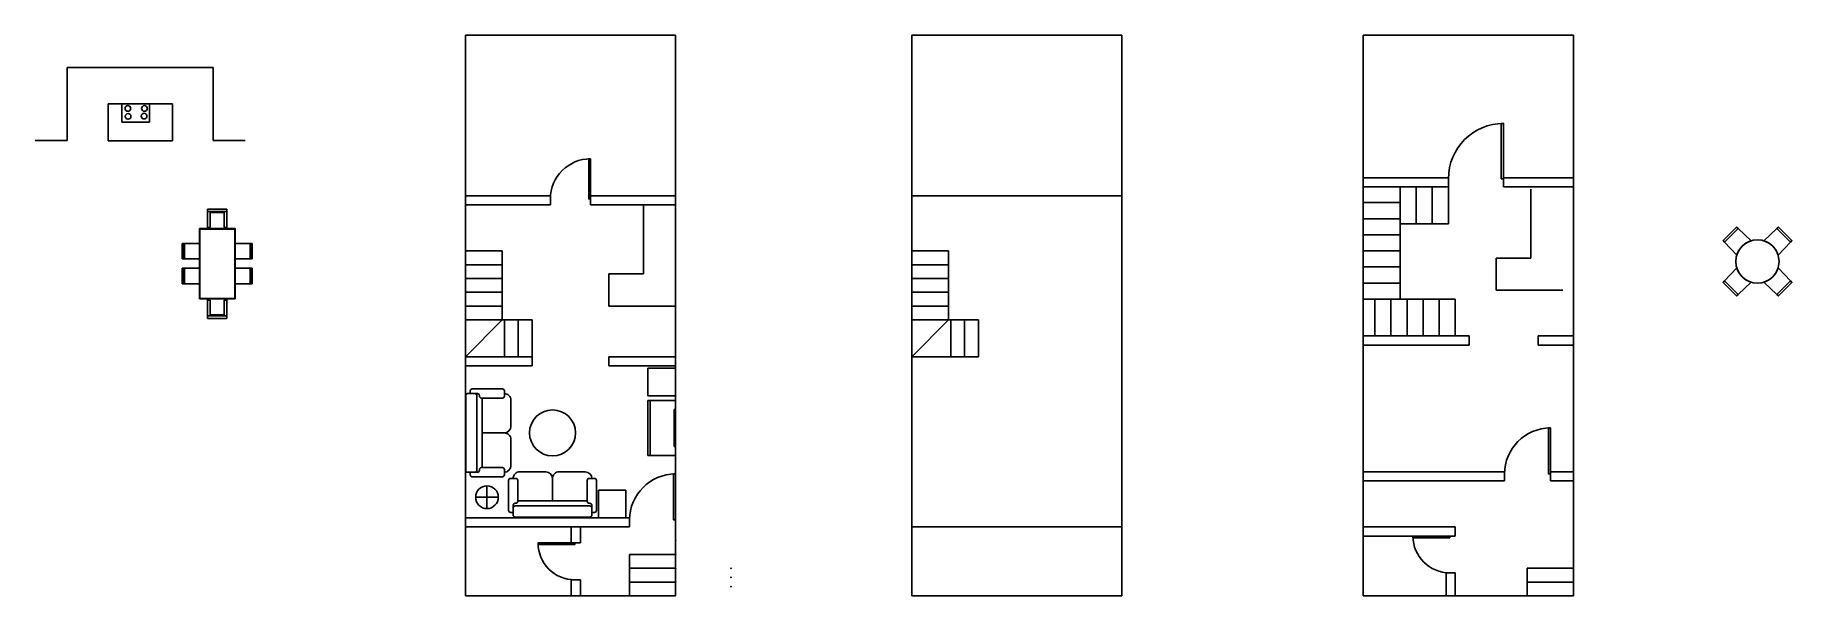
# Model space of a CAD drawing. Header units: metres. Extents: x 26 to 64.2, y 49.6 to 61.8.
import ezdxf

# ---------------------------------------------------------------- set-up
doc = ezdxf.new("R2010")
doc.units = ezdxf.units.M
doc.header["$MEASUREMENT"] = 0
for name, color, linetype in [('kitchen', 50, 'Continuous'), ('last room', 210, 'Continuous'), ('LIVING', 90, 'Continuous'), ('OUTER', 170, 'Continuous'), ('Outer line', 12, 'Continuous')]:
    doc.layers.add(name, color=color, linetype=linetype)

# ---------------------------------------------------------------- blocks, each defined once
blk = doc.blocks.new('*U2')
for p, q in [((0, 0), (0, -6)), ((40, 0), (40, -6))]:
    blk.add_line(p, q)
blk.add_lwpolyline([(0, 0), (0, 40), (1.75, 40), (1.75, 0)], close=True)
blk.add_arc((0, 0), 40, 0, 90)
blk = doc.blocks.new('A$C02A636C4')
for p, q in [((0, 0.572), (0, 0.126)), ((0.068, 0.601), (0.029, 0.601)), ((0.068, 0.64), (0.068, 0.601)), ((0.068, 0.533), (0.068, 0.601)), ((0.068, 0.495), (0.068, 0.543)), ((1.203, 0.669), (0.097, 0.669)), ((1.232, 0.64), (1.232, 0.601)), ((1.232, 0.601), (1.271, 0.601)), ((1.232, 0.533), (1.232, 0.601)), ((1.232, 0.495), (1.232, 0.543)), ((1.3, 0.572), (1.3, 0.126)), ((1.203, 0.504), (0.097, 0.504)), ((0.107, 0.466), (0.097, 0.466)), ((0.136, 0.126), (0.136, 0.436)), ((1.164, 0.427), (0.136, 0.427)), ((0.65, 0.097), (0.65, 0.427)), ((1.164, 0.126), (1.164, 0.436)), ((1.193, 0.466), (1.203, 0.466)), ((0.029, 0.097), (0.107, 0.097)), ((0.165, 0), (0.553, 0)), ((0.747, 0), (1.135, 0)), ((1.271, 0.097), (1.193, 0.097))]:
    blk.add_line(p, q)
for centre, radius, start, end in [((0.029, 0.572), 0.0291, 90, 180), ((0.097, 0.64), 0.0291, 90, 180), ((0.097, 0.533), 0.0291, 180, 270), ((1.203, 0.64), 0.0291, 0, 90), ((1.203, 0.533), 0.0291, 270, 0), ((1.271, 0.572), 0.0291, 0, 90), ((0.097, 0.495), 0.0291, 180, 270), ((0.107, 0.436), 0.0291, 0, 90), ((1.193, 0.436), 0.0291, 90, 180), ((1.203, 0.495), 0.0291, 270, 0), ((0.029, 0.126), 0.0291, 180, 270), ((0.165, 0.097), 0.097, 180, 270), ((0.107, 0.126), 0.0291, 270, 0), ((0.553, 0.097), 0.097, 270, 0), ((0.747, 0.097), 0.097, 180, 270), ((1.135, 0.097), 0.097, 270, 0), ((1.193, 0.126), 0.0291, 180, 270), ((1.271, 0.126), 0.0291, 270, 0)]:
    blk.add_arc(centre, radius, start, end)
blk = doc.blocks.new('A$C317A697B')
for p, q in [((-899, -912), (-899, 0)), ((-899, 0), (899, 0)), ((-116, 441), (-514, 441)), ((-514, 441), (-514, 0)), ((-116, 398), (-514, 398)), ((-116, 385), (-514, 385)), ((-116, 0), (-116, 441)), ((523, 441), (125, 441)), ((125, 441), (125, 0)), ((523, 398), (125, 398)), ((523, 385), (125, 385)), ((523, 0), (523, 441)), ((899, 0), (899, -912)), ((-899, -205), (-1402, -205)), ((-1402, -205), (-1402, -699)), ((-1336, -205), (-1336, -699)), ((-946, -274), (-1336, -274)), ((-1311, -274), (-1311, -630)), ((-932, -205), (-932, -259)), ((-889, -902), (-889, -10)), ((-889, -10), (889, -10)), ((889, -10), (889, -902)), ((899, -205), (1402, -205)), ((932, -205), (932, -259)), ((946, -274), (1336, -274)), ((1311, -274), (1311, -630)), ((1336, -205), (1336, -699)), ((1402, -205), (1402, -699)), ((-1402, -699), (-899, -699)), ((-946, -630), (-1336, -630)), ((-932, -699), (-932, -645)), ((1402, -699), (899, -699)), ((932, -699), (932, -645)), ((946, -630), (1336, -630)), ((899, -912), (-899, -912)), ((889, -902), (-889, -902)), ((-514, -1353), (-514, -912)), ((-116, -1297), (-514, -1297)), ((-116, -1309), (-514, -1309)), ((-116, -912), (-116, -1353)), ((125, -1353), (125, -912)), ((523, -1297), (125, -1297)), ((523, -1309), (125, -1309)), ((523, -912), (523, -1353)), ((-116, -1353), (-514, -1353)), ((523, -1353), (125, -1353))]:
    blk.add_line(p, q)
for centre, start, end in [((-946, -259), 270, 0), ((946, -259), 180, 270), ((-946, -645), 0, 90), ((946, -645), 90, 180)]:
    blk.add_arc(centre, 14.7, start, end)
blk = doc.blocks.new('ban tron 4c d1000')
for p, q in [((-1085, 1399), (-1399, 1085)), ((-1085, 1399), (-1399, 1085)), ((-1399, 1085), (-1085, 1399)), ((122, 1085), (-193, 1399)), ((-193, 1399), (122, 1085)), ((-193, 1399), (122, 1085)), ((-1399, 193), (-1085, -122)), ((-1085, -122), (-1399, 193)), ((-1085, -122), (-1399, 193)), ((-193, -122), (122, 193)), ((-193, -122), (122, 193)), ((122, 193), (-193, -122))]:
    blk.add_line(p, q)
for points in [[(-993, 993, -0.123475), (-784, 1118), (-1085, 1399), (-1121, 1434), (-1434, 1121), (-1399, 1085), (-1118, 784)], [(-285, 993, 0.123475), (-494, 1118), (-193, 1399), (-156, 1434), (156, 1121), (122, 1085), (-160, 784)], [(-993, 993, 0.123475), (-1118, 784)], [(-285, 993, -0.123475), (-160, 784)], [(-993, 285, 0.123475), (-784, 160), (-1085, -122), (-1121, -156), (-1434, 156), (-1399, 193), (-1118, 494)], [(-993, 285, -0.123475), (-1118, 494)], [(-285, 285, -0.123475), (-494, 160), (-193, -122), (-156, -156), (156, 156), (122, 193), (-160, 494)], [(-285, 285, 0.123475), (-160, 494)]]:
    blk.add_lwpolyline(points, format="xyb")
blk.add_circle((-639, 639), 500)

msp = doc.modelspace()

# ---------------------------------------------------------------- linework, layer by layer
at = {"layer": 'kitchen'}
for p, q in [((54.863, 55.223), (54.863, 58.663)), ((54.863, 58.663), (56.713, 58.663)), ((54.863, 58.463), (56.713, 58.463)), ((55.663, 57.663), (55.663, 58.463)), ((56.013, 57.663), (56.013, 58.463)), ((56.363, 57.663), (56.363, 58.463)), ((56.713, 58.463), (56.713, 58.663)), ((56.713, 57.663), (56.713, 58.463)), ((57.913, 58.663), (59.433, 58.663)), ((57.913, 58.463), (57.913, 58.663)), ((57.913, 58.463), (59.433, 58.463)), ((35.339, 54.773), (35.339, 58.273)), ((35.339, 58.273), (36.789, 58.273)), ((35.339, 58.273), (36.789, 58.273)), ((37.189, 58.073), (35.339, 58.073)), ((36.789, 58.273), (37.089, 58.273)), ((37.089, 58.273), (37.189, 58.273)), ((37.189, 58.273), (37.189, 58.073)), ((38.159, 58.273), (38.059, 58.273)), ((38.059, 58.273), (38.059, 58.073)), ((39.909, 58.073), (38.059, 58.073)), ((38.459, 58.273), (38.159, 58.273)), ((38.459, 58.273), (39.909, 58.273)), ((39.909, 58.073), (39.209, 58.073)), ((39.209, 58.073), (39.209, 56.573)), ((39.909, 58.273), (39.909, 54.773)), ((45.044, 58.273), (49.614, 58.273)), ((55.663, 58.123), (54.863, 58.123)), ((58.503, 58.417), (58.503, 56.917)), ((55.663, 57.773), (54.863, 57.773)), ((55.663, 57.423), (54.863, 57.423)), ((55.663, 56.023), (55.663, 57.663)), ((56.713, 57.663), (55.663, 57.663)), ((36.139, 57.073), (35.339, 57.073)), ((36.139, 55.573), (36.139, 57.073)), ((45.844, 57.073), (45.044, 57.073)), ((45.044, 57.073), (45.044, 54.773)), ((45.844, 55.573), (45.844, 57.073)), ((55.663, 57.073), (54.863, 57.073)), ((57.753, 56.917), (57.753, 56.217)), ((58.503, 56.917), (57.753, 56.917)), ((36.139, 56.773), (35.339, 56.773)), ((38.459, 56.573), (38.459, 55.873)), ((39.209, 56.573), (38.459, 56.573)), ((45.844, 56.773), (45.044, 56.773)), ((55.663, 56.723), (54.863, 56.723)), ((36.139, 56.473), (35.339, 56.473)), ((36.139, 56.173), (35.339, 56.173)), ((45.844, 56.473), (45.044, 56.473)), ((45.844, 56.173), (45.044, 56.173)), ((55.663, 56.373), (54.863, 56.373)), ((57.753, 56.217), (59.203, 56.217)), ((36.139, 55.873), (35.339, 55.873)), ((38.459, 55.873), (39.909, 55.873)), ((45.844, 55.873), (45.044, 55.873)), ((55.663, 56.023), (54.863, 56.023)), ((55.113, 55.223), (55.113, 56.023)), ((55.463, 55.223), (55.463, 56.023)), ((56.863, 56.023), (55.663, 56.023)), ((55.813, 55.223), (55.813, 56.023)), ((56.163, 55.223), (56.163, 56.023)), ((56.513, 55.223), (56.513, 56.023)), ((56.863, 55.223), (56.863, 56.023)), ((36.139, 55.573), (35.339, 54.773)), ((36.139, 55.573), (35.339, 55.573)), ((36.789, 55.573), (36.139, 55.573)), ((36.189, 55.573), (36.189, 54.773)), ((36.789, 55.573), (36.489, 55.573)), ((36.489, 55.573), (36.489, 54.773)), ((36.789, 54.773), (36.789, 55.573)), ((45.844, 55.573), (45.044, 54.773)), ((45.844, 55.573), (45.044, 55.573)), ((46.494, 55.573), (45.844, 55.573)), ((45.894, 55.573), (45.894, 54.773)), ((46.494, 55.573), (46.194, 55.573)), ((46.194, 55.573), (46.194, 54.773)), ((46.494, 54.773), (46.494, 55.573)), ((54.863, 55.223), (55.663, 55.223)), ((54.863, 55.223), (56.363, 55.223)), ((56.363, 55.223), (56.863, 55.223)), ((45.044, 54.773), (46.494, 54.773))]:
    msp.add_line(p, q, dxfattribs=at)
at = {"layer": 'last room'}
for p, q in [((35.339, 58.273), (35.339, 61.763)), ((35.339, 61.763), (39.909, 61.763)), ((39.909, 61.763), (39.909, 58.273)), ((26.684, 61.063), (28.238, 61.063)), ((26.684, 59.473), (26.684, 61.063)), ((28.238, 61.063), (29.854, 61.063)), ((29.854, 61.063), (29.854, 59.473)), ((26.684, 59.473), (26.684, 60.268)), ((28.269, 60.268), (27.569, 60.268)), ((27.569, 60.268), (27.569, 59.468)), ((27.569, 60.268), (27.869, 60.268)), ((27.869, 60.268), (27.869, 59.868)), ((28.969, 60.268), (28.269, 60.268)), ((28.469, 59.868), (28.469, 60.268)), ((28.969, 60.168), (28.969, 60.268)), ((28.969, 59.468), (28.969, 60.168)), ((27.869, 59.868), (28.369, 59.868)), ((28.369, 59.868), (28.469, 59.868)), ((25.984, 59.473), (26.684, 59.473)), ((27.569, 59.468), (28.969, 59.468)), ((29.854, 59.473), (30.554, 59.473)), ((35.339, 58.273), (35.339, 59.473))]:
    msp.add_line(p, q, dxfattribs=at)
for centre in [(28.001, 60.169), (28.005, 59.998), (28.354, 60.004), (28.36, 60.169)]:
    msp.add_circle(centre, 0.0618, dxfattribs=at)
at = {"layer": 'LIVING'}
for p, q in [((54.863, 55.023), (54.863, 55.223)), ((54.863, 55.223), (57.163, 55.223)), ((54.863, 52.273), (54.863, 55.023)), ((54.863, 55.023), (57.163, 55.023)), ((57.163, 55.223), (57.163, 55.023)), ((58.663, 55.223), (59.433, 55.223)), ((58.663, 55.223), (58.663, 55.023)), ((58.663, 55.023), (59.433, 55.023)), ((35.339, 51.273), (35.339, 54.773)), ((35.339, 54.773), (36.789, 54.773)), ((35.339, 54.773), (35.339, 54.573)), ((36.789, 54.573), (36.789, 54.773)), ((38.459, 54.573), (38.459, 54.773)), ((38.459, 54.773), (39.909, 54.773)), ((39.909, 54.773), (39.909, 51.073)), ((35.339, 54.573), (36.789, 54.573)), ((38.459, 54.573), (39.909, 54.573)), ((39.909, 54.573), (38.659, 54.573)), ((39.309, 53.923), (39.309, 54.523)), ((39.309, 54.523), (39.909, 54.523)), ((39.909, 53.923), (39.309, 53.923)), ((39.909, 53.823), (39.909, 53.923)), ((39.309, 52.623), (39.309, 53.823)), ((39.309, 53.823), (39.909, 53.823)), ((39.359, 52.623), (39.359, 53.823)), ((39.909, 53.623), (39.879, 53.623)), ((39.879, 53.623), (39.879, 52.823)), ((39.909, 53.823), (39.909, 53.623)), ((39.909, 53.623), (39.909, 53.623)), ((39.909, 53.623), (39.909, 52.823)), ((39.879, 52.823), (39.909, 52.823)), ((39.909, 52.623), (39.309, 52.623)), ((39.909, 52.223), (39.909, 52.623)), ((35.809, 51.717), (35.809, 51.963)), ((54.863, 52.273), (57.933, 52.273)), ((54.863, 52.073), (57.933, 52.073)), ((57.933, 52.273), (57.933, 52.073)), ((59.433, 52.273), (58.933, 52.273)), ((58.933, 52.273), (58.933, 52.073)), ((58.933, 52.273), (59.433, 52.273)), ((58.933, 52.073), (59.433, 52.073)), ((35.809, 51.717), (35.563, 51.717)), ((35.809, 51.717), (36.055, 51.717)), ((35.809, 51.717), (35.809, 51.471)), ((38.831, 51.873), (38.231, 51.873)), ((38.231, 51.873), (38.231, 51.273)), ((38.831, 51.273), (38.831, 51.873)), ((35.339, 51.073), (35.339, 51.273)), ((35.339, 51.273), (38.911, 51.273)), ((39.909, 51.073), (39.909, 51.273))]:
    msp.add_line(p, q, dxfattribs=at)
for centre, radius in [((37.234, 53.116), 0.5), ((35.809, 51.717), 0.246)]:
    msp.add_circle(centre, radius, dxfattribs=at)
at = {"layer": 'OUTER'}
for p, q in [((54.863, 52.073), (54.863, 52.273)), ((54.863, 49.573), (54.863, 52.073)), ((59.433, 52.273), (59.433, 52.073)), ((59.433, 52.073), (59.433, 49.573)), ((38.909, 51.073), (35.339, 51.073)), ((35.339, 51.073), (35.339, 49.573)), ((35.339, 51.073), (37.339, 51.073)), ((37.339, 51.073), (37.839, 51.073)), ((37.839, 51.073), (37.639, 51.073)), ((37.639, 51.073), (37.639, 50.723)), ((37.839, 51.073), (37.839, 50.723)), ((39.909, 49.573), (39.909, 51.073)), ((45.044, 51.073), (49.614, 51.073)), ((54.863, 49.573), (54.863, 51.073)), ((54.863, 51.073), (56.863, 51.073)), ((54.863, 50.873), (56.663, 50.873)), ((56.663, 50.873), (56.863, 50.873)), ((56.863, 50.873), (56.863, 51.073)), ((37.839, 50.723), (37.639, 50.723)), ((38.909, 49.573), (38.909, 50.473)), ((38.909, 50.173), (38.909, 50.473)), ((38.909, 50.473), (39.909, 50.473)), ((38.909, 49.873), (38.909, 50.173)), ((38.909, 50.173), (39.909, 50.173)), ((56.663, 49.573), (56.663, 50.078)), ((56.863, 49.573), (56.863, 50.073)), ((58.427, 49.573), (58.427, 50.173)), ((58.427, 49.873), (58.427, 50.173)), ((58.427, 50.173), (59.427, 50.173)), ((37.839, 49.923), (37.639, 49.923)), ((37.639, 49.923), (37.639, 49.573)), ((37.839, 49.573), (37.839, 49.923)), ((37.839, 49.923), (37.839, 49.573)), ((38.909, 49.573), (38.909, 49.873)), ((38.909, 49.873), (39.909, 49.873)), ((58.427, 49.573), (58.427, 49.873)), ((58.427, 49.873), (59.427, 49.873)), ((39.909, 49.573), (35.339, 49.573)), ((39.909, 49.573), (38.909, 49.573)), ((59.433, 49.573), (54.863, 49.573)), ((54.863, 49.573), (56.863, 49.573)), ((56.863, 49.573), (56.663, 49.573))]:
    msp.add_line(p, q, dxfattribs=at)
for p in [(39.909, 50.773), (39.909, 50.473), (39.909, 50.173), (41.117, 50.173), (39.909, 49.873), (41.117, 49.973), (41.117, 49.773)]:
    msp.add_point(p, dxfattribs=at)
at = {"layer": 'Outer line'}
for p, q in [((35.339, 49.573), (35.339, 61.763)), ((35.339, 61.763), (39.909, 61.763)), ((39.909, 61.763), (39.909, 49.573)), ((45.044, 49.573), (45.044, 61.763)), ((45.044, 61.763), (49.614, 61.763)), ((49.614, 61.763), (49.614, 49.573)), ((54.863, 49.573), (54.863, 61.763)), ((54.863, 61.763), (59.433, 61.763)), ((59.433, 61.763), (59.433, 49.573)), ((39.909, 49.573), (35.339, 49.573)), ((49.614, 49.573), (45.044, 49.573)), ((59.433, 49.573), (54.863, 49.573))]:
    msp.add_line(p, q, dxfattribs=at)

# ---------------------------------------------------------------- block references
at = {"xscale": 0.0009407556068995565, "yscale": 0.0009407556068995565, "zscale": 0.0009407556068995565}
msp.add_blockref('ban tron 4c d1000', (64.034, 56.241), dxfattribs=at)
at = {"layer": 'kitchen'}
for p, xscale, yscale, zscale in [((57.913, 58.643), -0.02999999999999989, 0.02999999999999989, 0.02999999999999989), ((38.059, 58.204), -0.0217499999999998, 0.0217499999999998, 0.0217499999999998)]:
    msp.add_blockref('*U2', p, dxfattribs=dict(at, xscale=xscale, yscale=yscale, zscale=zscale))
at = {"layer": 'kitchen', "xscale": 0.0008491478822152177, "yscale": 0.0008491478822152177, "zscale": 0.0008491478822152177, "rotation": 90}
msp.add_blockref('A$C317A697B', (29.558, 56.793), dxfattribs=at)
at = {"layer": 'LIVING', "xscale": 1.469691668675027, "yscale": 1.469691668675027, "zscale": 1.469691668675027}
for p, rotation in [((36.329, 52.161), 89.99999999999999), ((38.189, 52.27), 180)]:
    msp.add_blockref('A$C02A636C4', p, dxfattribs=dict(at, rotation=rotation))
at = {"layer": 'LIVING'}
for p, xscale, yscale, zscale in [((58.933, 52.223), -0.025, 0.025, 0.025), ((39.909, 51.223), -0.02500000000000004, 0.02500000000000004, 0.02500000000000004)]:
    msp.add_blockref('*U2', p, dxfattribs=dict(at, xscale=xscale, yscale=yscale, zscale=zscale))
at = {"layer": 'OUTER', "xscale": -0.0200000000000001, "yscale": 0.0200000000000001, "zscale": 0.0200000000000001, "rotation": 90}
for p in [(56.743, 50.873), (37.719, 50.723)]:
    msp.add_blockref('*U2', p, dxfattribs=at)

doc.saveas('drawing.dxf')
